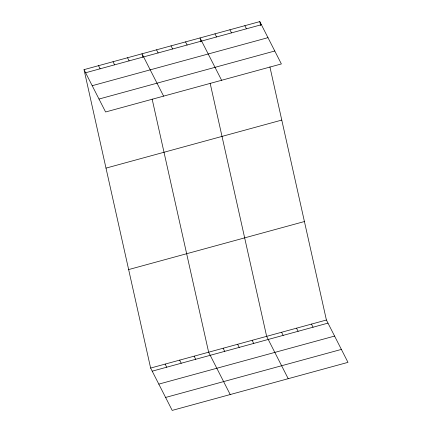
<?xml version="1.0" encoding="UTF-8"?>
<svg xmlns="http://www.w3.org/2000/svg" width="432" height="432" viewBox="0 0 432 432"><rect width="100%" height="100%" fill="white"/><g stroke="black" fill="none" stroke-linecap="round" stroke-linejoin="round"><path stroke-width="0.65" d="M84.019 69.644L259.799 21.6L281.372 63.941L105.597 111.985L84.019 69.644L150.628 368.059L172.201 410.4L347.981 362.356L326.403 320.015L269.908 66.901M85.606 72.76L261.382 24.716M92.205 85.703L267.98 37.66M98.998 99.041L274.779 50.998M106.002 168.118L281.777 120.074M128.644 269.579L304.425 221.535M150.628 368.059L326.403 320.015M152.215 371.169L327.991 323.125M158.809 384.118L334.589 336.069M165.607 397.456L341.383 349.407M244.858 25.682L246.445 28.798M229.916 29.77L231.503 32.881M214.974 33.853L216.562 36.963M221.611 80.276L200.032 37.935L200.912 41.872M185.533 41.899L187.121 45.014M171.029 45.862L172.616 48.978M311.461 324.097L313.049 327.208M156.53 49.826L158.117 52.942M296.525 328.18L298.107 331.295M163.604 96.131L142.025 53.789L142.76 57.073M281.583 332.262L283.165 335.378M127.526 57.753L129.114 60.869M288.214 378.691L266.641 336.35L210.146 83.236M113.022 61.717L114.61 64.832M252.137 340.313L253.724 343.424M98.523 65.68L100.111 68.796M237.638 344.277L239.225 347.387M223.133 348.241L224.721 351.351M230.207 394.546L208.634 352.204L152.14 99.09M194.13 356.168L195.718 359.278M179.631 360.131L181.219 363.242M165.127 364.095L166.714 367.205M259.799 21.6L260.68 25.537"/></g></svg>
